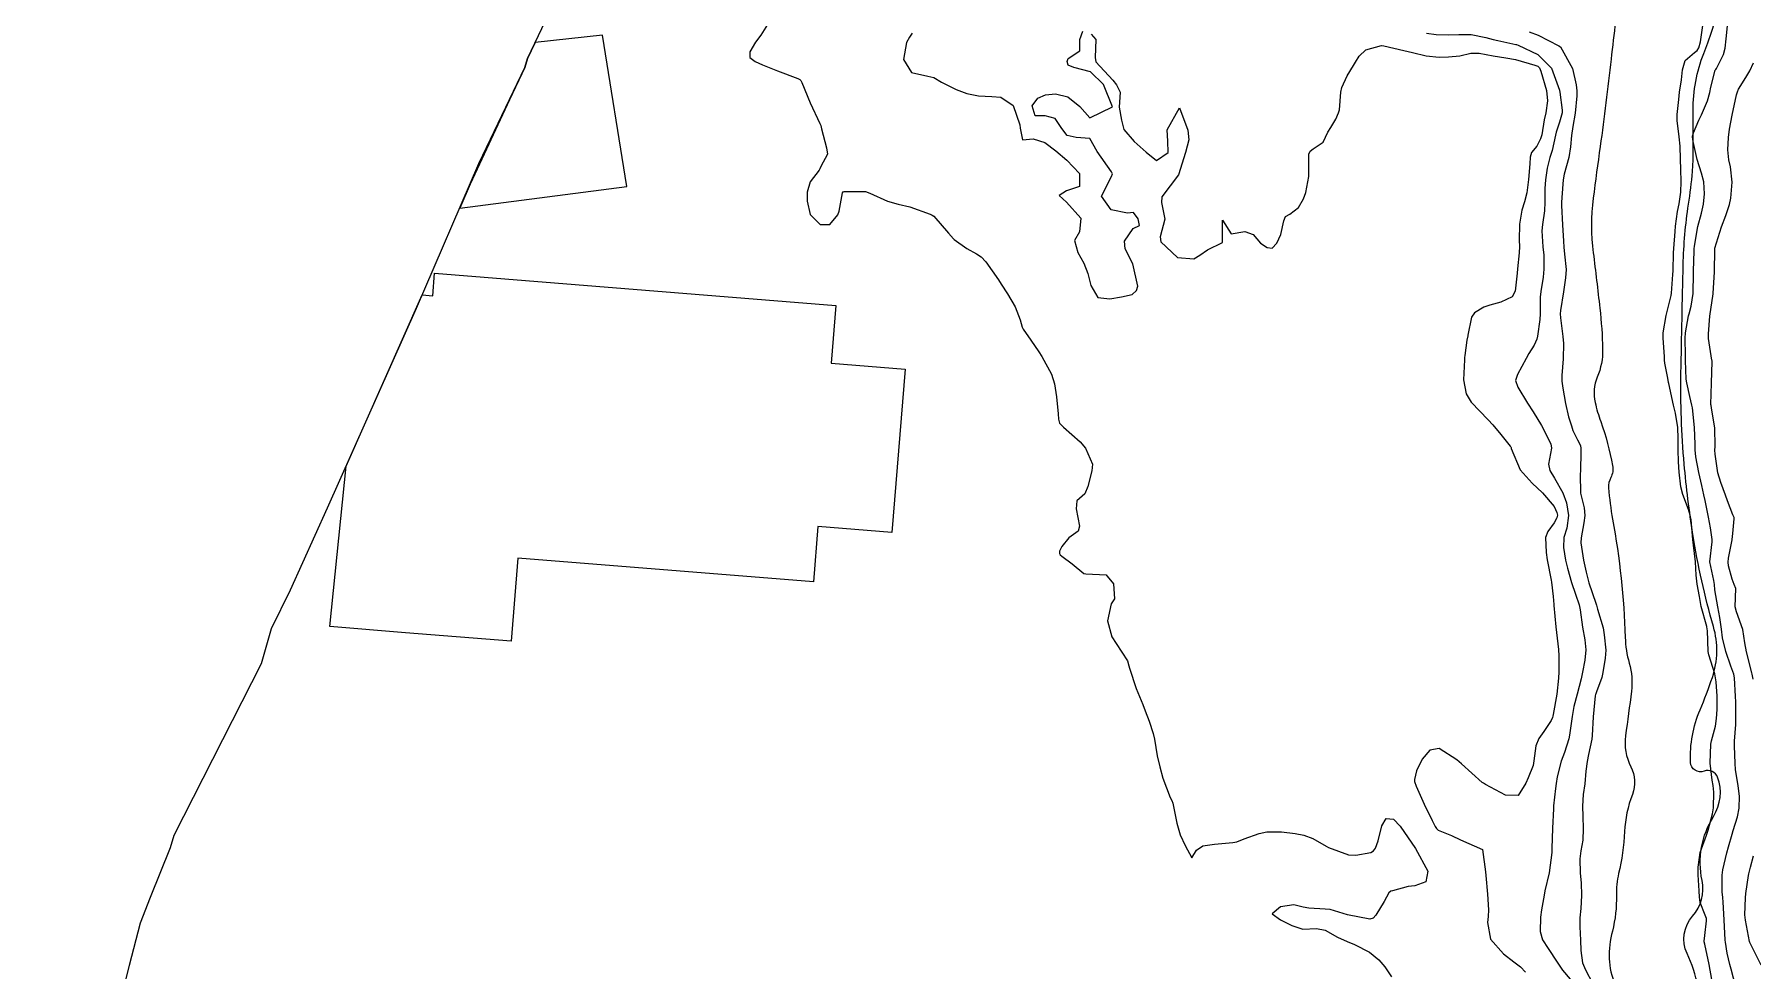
# Model space of a CAD drawing. Header units: metres. Extents: x 318500 to 325275, y 7408834 to 7428799.
# Drawn here: x 321540.8 to 321694.6, y 7416518.9 to 7416602.7 of the extents above; entities that cross this region are included whole.
import ezdxf

# ---------------------------------------------------------------- set-up
doc = ezdxf.new("R2010")
doc.units = ezdxf.units.M
doc.header["$MEASUREMENT"] = 0
for name, color, linetype in [('Area', 45, 'Continuous'), ('Curvas de Nivel 1m', 11, 'Continuous'), ('Curvas de Nivel 5m', 15, 'Continuous'), ('Edificações', 30, 'Continuous'), ('Hidrografia', 140, 'Continuous')]:
    doc.layers.add(name, color=color, linetype=linetype)

msp = doc.modelspace()

# ---------------------------------------------------------------- linework, layer by layer
at = {"layer": 'Area'}
msp.add_lwpolyline([(321540.84, 7416484.71), (321549.34, 7416519.39), (321550.35, 7416523.17), (321551.22, 7416525.47), (321553.03, 7416529.91), (321553.35, 7416531.01), (321561.16, 7416546.39), (321562.07, 7416549.52), (321563.77, 7416552.99), (321567.08, 7416560.3), (321575.04, 7416578.19), (321580.62, 7416591.12), (321584.74, 7416599.71), (321584.96, 7416600.53), (321587.24, 7416605.27)], dxfattribs=at)
at = {"layer": 'Curvas de Nivel 1m', "flags": 128}
for points, elevation in [([(321606.45, 7416603.55), (321605.83, 7416602.61), (321605.37, 7416601.98), (321604.86, 7416601.13), (321604.87, 7416600.62), (321605.35, 7416600.25), (321606, 7416599.96), (321607.34, 7416599.41), (321609.16, 7416598.73), (321609.33, 7416598.65), (321609.41, 7416598.56), (321609.51, 7416598.37), (321610.26, 7416596.55), (321611.12, 7416594.7), (321611.2, 7416594.54), (321611.28, 7416594.23), (321611.73, 7416592.53), (321611.81, 7416591.97), (321611.22, 7416590.87), (321611.12, 7416590.65), (321611.05, 7416590.54), (321610.26, 7416589.49), (321610, 7416588.55), (321609.98, 7416587.76), (321610.26, 7416586.55), (321611.16, 7416585.66), (321612.01, 7416585.67), (321612.73, 7416586.52), (321612.84, 7416586.85), (321613.16, 7416588.51), (321613.2, 7416588.6), (321613.31, 7416588.62), (321615.2, 7416588.61), (321615.61, 7416588.48), (321617.19, 7416587.76), (321618.14, 7416587.49), (321619.18, 7416587.25), (321620.99, 7416586.59), (321621.17, 7416586.5), (321621.33, 7416586.4), (321622.63, 7416584.9), (321623.08, 7416584.38), (321623.14, 7416584.33), (321624.28, 7416583.51), (321625.13, 7416583.03), (321625.56, 7416582.78), (321625.99, 7416582.34), (321627.1, 7416580.72), (321627.36, 7416580.32), (321627.93, 7416579.45), (321628.6, 7416578.3), (321629.05, 7416577.14), (321629.22, 7416576.48), (321629.31, 7416576.3), (321629.99, 7416575.32), (321630.73, 7416574.27), (321631, 7416573.85), (321631.84, 7416572.26), (321632.12, 7416571.4), (321632.3, 7416570.25), (321632.46, 7416568.72), (321632.48, 7416568.25), (321632.57, 7416567.89), (321632.92, 7416567.52), (321634.42, 7416566.22), (321634.9, 7416565.65), (321635.52, 7416564.21), (321635.47, 7416563.61), (321635.1, 7416562.22), (321634.84, 7416561.56), (321634.12, 7416560.95), (321634.05, 7416560.23), (321634.36, 7416558.67), (321634.25, 7416558.23), (321633.41, 7416557.62), (321632.78, 7416556.86), (321632.58, 7416556.43), (321632.58, 7416556.24), (321632.64, 7416556.11), (321632.77, 7416555.98), (321633.69, 7416555.3), (321634.75, 7416554.45), (321634.94, 7416554.41), (321636.75, 7416554.32), (321636.8, 7416554.24), (321636.83, 7416554.19), (321637.41, 7416553.51), (321637.5, 7416552.18), (321637.18, 7416551.71), (321636.87, 7416550.19), (321637.25, 7416548.76), (321637.63, 7416548.18), (321638.65, 7416546.63), (321638.78, 7416546.16), (321638.82, 7416545.97), (321639.43, 7416544.15), (321640.03, 7416542.71), (321640.25, 7416542.14), (321640.58, 7416541.21), (321640.96, 7416540.13), (321641.07, 7416539.61), (321641.32, 7416538.13), (321641.54, 7416537.14), (321641.82, 7416536.12), (321642.48, 7416534.38), (321642.61, 7416534.11), (321642.7, 7416533.88), (321643.06, 7416532.1), (321643.38, 7416531.04), (321643.82, 7416530.09), (321644.41, 7416529), (321644.82, 7416529.68), (321645.39, 7416530.07), (321646.43, 7416530.23), (321648.09, 7416530.37), (321648.43, 7416530.44), (321649.1, 7416530.69), (321650.44, 7416531.17), (321651.12, 7416531.32), (321652.44, 7416531.32), (321653.65, 7416531.17), (321654.44, 7416531.03), (321655.23, 7416530.73), (321656.43, 7416530.03), (321656.64, 7416529.92), (321658.42, 7416529.26), (321659.08, 7416529.23), (321660.42, 7416529.46), (321660.68, 7416529.61), (321660.84, 7416529.86), (321661.09, 7416530.52), (321661.42, 7416531.86), (321661.8, 7416532.51), (321662.46, 7416532.45), (321663.04, 7416531.83), (321664.43, 7416529.82), (321665.52, 7416527.8), (321665.34, 7416526.85), (321664.38, 7416526.5), (321663.77, 7416526.43), (321662.37, 7416526.04), (321662.22, 7416526), (321662.03, 7416525.85), (321661.61, 7416525.1), (321660.87, 7416523.86), (321660.63, 7416523.58), (321660.34, 7416523.5), (321658.35, 7416523.89), (321656.8, 7416524.36), (321656.35, 7416524.41), (321654.89, 7416524.48), (321654.36, 7416524.59), (321653.54, 7416524.78), (321652.36, 7416524.6), (321651.6, 7416523.98), (321652.34, 7416523.46), (321653.35, 7416522.95), (321654.33, 7416522.6), (321655.58, 7416522.68), (321656.33, 7416522.52), (321657.44, 7416521.9), (321658.31, 7416521.5), (321658.96, 7416521.23), (321660.3, 7416520.54), (321661.15, 7416519.86), (321661.67, 7416519.23), (321662.27, 7416518.33)], 723), ([(321693.1, 7416517.43), (321692.68, 7416519.04), (321692.55, 7416519.44), (321692.31, 7416520.47), (321692.15, 7416521.44), (321692.14, 7416521.63), (321692.05, 7416523.44), (321691.96, 7416525.04), (321691.92, 7416525.45), (321691.87, 7416525.95), (321691.87, 7416527.45), (321691.92, 7416527.93), (321692.29, 7416529.44), (321692.44, 7416529.97), (321692.77, 7416531.12), (321692.86, 7416531.44), (321693.24, 7416532.66), (321693.4, 7416533.43), (321693.42, 7416534.51), (321693.31, 7416535.43), (321693.07, 7416536.89), (321693.02, 7416537.44), (321692.96, 7416539.03), (321692.96, 7416539.44), (321693.08, 7416540.93), (321693.1, 7416541.43), (321693.09, 7416542.95), (321693.07, 7416543.44), (321692.98, 7416545.1), (321692.91, 7416545.44), (321692.65, 7416546.15), (321692.18, 7416547.45), (321691.91, 7416548.68), (321691.82, 7416549.45), (321691.66, 7416550.5), (321691.47, 7416551.46), (321691.22, 7416552.98), (321691.17, 7416553.46), (321691.11, 7416553.82), (321690.77, 7416555.47), (321690.98, 7416557.28), (321690.98, 7416557.47), (321690.82, 7416558.53), (321690.64, 7416559.47), (321690.34, 7416560.97), (321690.22, 7416561.48), (321690.04, 7416562.3), (321689.77, 7416563.49), (321689.5, 7416564.89), (321689.45, 7416565.49), (321689.44, 7416566.02), (321689.4, 7416567.49), (321689.21, 7416569.25), (321689.15, 7416569.5), (321688.97, 7416570.29), (321688.7, 7416571.5), (321688.65, 7416571.84), (321688.6, 7416573.5), (321688.58, 7416573.94), (321688.55, 7416575.5), (321688.59, 7416575.96), (321688.86, 7416577.5), (321688.9, 7416577.68), (321689.08, 7416578.36), (321689.27, 7416579.5), (321689.31, 7416581.31), (321689.31, 7416581.5), (321689.35, 7416583.3), (321689.36, 7416583.5), (321689.39, 7416583.74), (321689.68, 7416585.49), (321690.01, 7416586.67), (321690.21, 7416587.48), (321690.29, 7416588.41), (321690.23, 7416589.48), (321690.01, 7416590.26), (321689.63, 7416591.49), (321689.27, 7416593.08), (321689.21, 7416593.5), (321689.21, 7416593.57), (321689.29, 7416593.86), (321689.79, 7416595), (321690.02, 7416595.49), (321690.56, 7416596.72), (321690.77, 7416597.48), (321690.84, 7416597.97), (321691.23, 7416599.47), (321691.29, 7416599.54), (321691.36, 7416599.63), (321691.98, 7416600.87), (321692.13, 7416601.46), (321692.23, 7416602.29), (321692.33, 7416603.46)], 721), ([(321619.39, 7416602.78), (321619.16, 7416602.43), (321618.88, 7416601.94), (321618.6, 7416600.44), (321619.34, 7416599.26), (321620.8, 7416598.95), (321621.34, 7416598.81), (321622.02, 7416598.39), (321623.32, 7416597.75), (321624.29, 7416597.39), (321625.31, 7416597.17), (321626.51, 7416597.13), (321627.31, 7416597.06), (321628.41, 7416596.31), (321629.01, 7416594.58), (321629.04, 7416594.3), (321629.26, 7416593.25), (321630.21, 7416593.34), (321631.26, 7416593), (321632.25, 7416592.26), (321633.24, 7416591.43), (321634.35, 7416590.23), (321634.37, 7416589.06), (321633.2, 7416588.67), (321632.53, 7416588.25), (321633.19, 7416587.67), (321634.47, 7416586.23), (321634.36, 7416585.02), (321633.92, 7416584.23), (321634.2, 7416583.16), (321634.74, 7416582.22), (321635.11, 7416581.29), (321635.38, 7416580.22), (321636, 7416579.14), (321637.08, 7416579.02), (321638.11, 7416579.2), (321639.08, 7416579.41), (321639.47, 7416579.77), (321639.58, 7416580.16), (321639.12, 7416582.16), (321638.46, 7416583.49), (321638.4, 7416584.17), (321639.16, 7416585.3), (321639.74, 7416585.58), (321639.62, 7416586.16), (321639.18, 7416586.74), (321638.66, 7416586.68), (321637.18, 7416586.97), (321636.32, 7416588.2), (321637.22, 7416589.96), (321637.32, 7416590.19), (321637.22, 7416590.39), (321635.94, 7416592.21), (321635.27, 7416593.35), (321634.05, 7416593.45), (321633.27, 7416593.64), (321632.77, 7416594.25), (321632.19, 7416595.16), (321631.29, 7416595.4), (321630.4, 7416595.39), (321630.13, 7416596.29), (321630.63, 7416596.97), (321631.32, 7416597.27), (321632.22, 7416597.36), (321633.31, 7416597.08), (321634.39, 7416596.23), (321635.29, 7416595.22), (321637.3, 7416596.19), (321636.51, 7416598.2), (321635.35, 7416599.34), (321633.85, 7416599.73), (321633.36, 7416599.92), (321633.26, 7416600.24), (321633.36, 7416600.52), (321634.39, 7416601.21), (321634.38, 7416602.23), (321634.65, 7416602.96)], 722), ([(321635.39, 7416602.69), (321635.81, 7416602.21), (321635.76, 7416600.61), (321635.83, 7416600.21), (321637.34, 7416598.59), (321637.68, 7416598.18), (321637.99, 7416597.51), (321637.9, 7416596.18), (321638.12, 7416595.01), (321638.33, 7416594.17), (321639.26, 7416593.1), (321640.33, 7416592.15), (321641.24, 7416591.39), (321642.3, 7416592.12), (321642.27, 7416593.12), (321642.2, 7416594.13), (321643.31, 7416596.11), (321644.04, 7416594.1), (321644.13, 7416593.23), (321643.84, 7416592.1), (321643.23, 7416590.11), (321641.74, 7416588.13), (321641.7, 7416587.63), (321641.99, 7416586.13), (321641.59, 7416584.57), (321641.65, 7416584.13), (321643.13, 7416582.7), (321644.6, 7416582.61), (321645.13, 7416582.93), (321645.8, 7416583.41), (321647.15, 7416584.06), (321647.17, 7416586.06), (321647.94, 7416584.83), (321649.16, 7416585.04), (321649.91, 7416584.77), (321650.57, 7416584.01), (321651.14, 7416583.6), (321651.59, 7416583.55), (321652.03, 7416583.99), (321652.37, 7416584.77), (321652.64, 7416585.99), (321652.78, 7416586.38), (321653.18, 7416586.6), (321653.96, 7416587.2), (321654.41, 7416587.96), (321654.62, 7416588.54), (321654.88, 7416589.96), (321654.87, 7416591.58), (321654.88, 7416591.96), (321654.99, 7416592.22), (321655.26, 7416592.45), (321656.16, 7416593.05), (321656.59, 7416593.93), (321656.85, 7416594.36), (321657.3, 7416595.09), (321657.55, 7416595.67), (321657.61, 7416595.92), (321657.74, 7416597.5), (321657.83, 7416597.92), (321658.3, 7416598.96), (321658.87, 7416599.9), (321659.06, 7416600.2), (321659.37, 7416600.73), (321659.98, 7416601.29), (321661.39, 7416601.68), (321661.6, 7416601.65), (321663.38, 7416601.25), (321664.16, 7416601.05), (321665.37, 7416600.76), (321666.53, 7416600.64), (321667.37, 7416600.66), (321668.38, 7416600.77), (321669.38, 7416601), (321670.12, 7416601.01), (321671.38, 7416600.77), (321672.5, 7416600.59), (321673.37, 7416600.43), (321675.11, 7416599.94), (321675.36, 7416599.83), (321675.51, 7416599.68), (321675.63, 7416599.4), (321676.14, 7416597.67), (321676.25, 7416596.74), (321676.09, 7416595.67), (321675.94, 7416595.03), (321675.72, 7416593.68), (321675.62, 7416593.33), (321675.27, 7416592.69), (321674.82, 7416592.12), (321674.7, 7416591.69), (321674.65, 7416591.1), (321674.53, 7416589.69), (321674.4, 7416588.51), (321674.17, 7416587.7), (321673.93, 7416586.96), (321673.74, 7416585.7), (321673.71, 7416584.26), (321673.73, 7416583.7), (321673.71, 7416583.14), (321673.54, 7416581.7), (321673.51, 7416581.31), (321673.35, 7416579.71), (321673.08, 7416579.19), (321672.07, 7416578.71), (321671.08, 7416578.46), (321670.55, 7416578.27), (321669.7, 7416577.75), (321669.44, 7416577.38), (321669.11, 7416575.76), (321669.1, 7416575.7), (321669.03, 7416575.31), (321668.84, 7416573.94), (321668.82, 7416573.76), (321668.8, 7416573.56), (321668.73, 7416571.76), (321668.97, 7416570.51), (321669.42, 7416569.76), (321670.94, 7416568.18), (321671.35, 7416567.73), (321672.07, 7416566.87), (321672.91, 7416565.82), (321672.96, 7416565.76), (321672.98, 7416565.71), (321673, 7416565.62), (321673.8, 7416563.7), (321674.86, 7416562.53), (321675.8, 7416561.67), (321676.84, 7416560.42), (321677.08, 7416559.9), (321677.12, 7416559.66), (321677.08, 7416559.41), (321676.82, 7416558.97), (321676.27, 7416558.2), (321676.07, 7416557.67), (321676.11, 7416556.33), (321676.2, 7416555.67), (321676.57, 7416553.85), (321676.6, 7416553.66), (321676.73, 7416552.38), (321676.79, 7416551.66), (321676.8, 7416551.57), (321676.97, 7416549.66), (321677.17, 7416548.15), (321677.23, 7416547.65), (321677.25, 7416547.06), (321677.24, 7416545.65), (321677.21, 7416545.08), (321677.08, 7416543.65), (321676.75, 7416541.81), (321676.71, 7416541.66), (321676.69, 7416541.56), (321676.58, 7416541.27), (321675.92, 7416540.31), (321675.46, 7416539.67), (321675.19, 7416539.03), (321675.02, 7416537.68), (321674.95, 7416537.25), (321674.51, 7416536.16), (321674.3, 7416535.68), (321673.6, 7416534.58), (321672.49, 7416534.6), (321670.69, 7416535.55), (321670.51, 7416535.67), (321670.4, 7416535.74), (321668.53, 7416537.41), (321668.34, 7416537.58), (321668.13, 7416537.77), (321666.55, 7416538.79), (321665.72, 7416538.63), (321665.03, 7416537.81), (321664.52, 7416536.79), (321664.33, 7416536), (321664.35, 7416535.82), (321664.5, 7416535.42), (321665.21, 7416533.81), (321665.91, 7416532.34), (321666.2, 7416531.79), (321666.29, 7416531.63), (321666.45, 7416531.47), (321667.66, 7416530.99), (321668.44, 7416530.61), (321670.43, 7416529.74), (321670.69, 7416527.74), (321670.72, 7416527.41), (321670.88, 7416525.73), (321670.96, 7416524.33), (321670.93, 7416523.73), (321670.86, 7416523.22), (321671.13, 7416521.73), (321672.3, 7416520.4), (321673.23, 7416519.7), (321673.83, 7416519.23), (321674.28, 7416518.77)], 722), ([(321665.4, 7416602.79), (321666.27, 7416602.68), (321667.4, 7416602.65), (321668.3, 7416602.67), (321669.4, 7416602.66), (321670.73, 7416602.41), (321671.39, 7416602.22), (321671.78, 7416602.12), (321673.39, 7416601.78), (321673.45, 7416601.77), (321673.62, 7416601.71), (321675.38, 7416600.89), (321676.6, 7416599.67), (321677.3, 7416597.69), (321677.31, 7416597.66), (321677.33, 7416597.51), (321677.55, 7416595.89), (321677.54, 7416595.66), (321677.5, 7416595.46), (321677.3, 7416594.81), (321677.02, 7416593.93), (321676.96, 7416593.66), (321676.65, 7416592.28), (321676.46, 7416591.67), (321676.2, 7416590.71), (321676.05, 7416589.67), (321676.01, 7416588.88), (321676.01, 7416587.67), (321675.97, 7416586.89), (321675.78, 7416585.67), (321675.74, 7416585.1), (321675.83, 7416583.67), (321675.91, 7416582.91), (321675.92, 7416581.67), (321675.84, 7416580.94), (321675.64, 7416579.67), (321675.59, 7416579.17), (321675.57, 7416577.67), (321675.56, 7416577.18), (321675.35, 7416575.68), (321675.29, 7416575.42), (321675.03, 7416574.86), (321674.57, 7416574.13), (321674.33, 7416573.69), (321673.54, 7416572.25), (321673.38, 7416571.7), (321673.59, 7416571.1), (321674.46, 7416569.69), (321674.95, 7416568.91), (321675.69, 7416567.67), (321676.53, 7416566.05), (321676.59, 7416565.66), (321676.33, 7416564.22), (321676.44, 7416563.66), (321676.87, 7416562.97), (321677.61, 7416561.65), (321677.95, 7416560.75), (321678.13, 7416559.64), (321677.96, 7416558.49), (321677.7, 7416557.65), (321677.66, 7416556.77), (321677.86, 7416555.64), (321678.02, 7416554.9), (321678.38, 7416553.64), (321678.73, 7416552.6), (321679.06, 7416551.62), (321679.16, 7416551.18), (321679.36, 7416549.62), (321679.57, 7416548.51), (321679.68, 7416547.61), (321679.58, 7416546.69), (321679.38, 7416545.62), (321679.24, 7416545.01), (321678.88, 7416543.63), (321678.6, 7416542.54), (321678.43, 7416541.63), (321678.22, 7416539.98), (321678.16, 7416539.64), (321677.75, 7416538.43), (321677.47, 7416537.65), (321677.1, 7416536.24), (321677, 7416535.65), (321676.94, 7416535.21), (321676.78, 7416533.66), (321676.76, 7416533.37), (321676.67, 7416531.66), (321676.61, 7416529.84), (321676.62, 7416529.66), (321676.62, 7416529.47), (321676.4, 7416527.66), (321676.01, 7416526.03), (321675.94, 7416525.66), (321675.69, 7416524.33), (321675.61, 7416523.67), (321675.59, 7416522.41), (321675.78, 7416521.67), (321676.31, 7416520.88), (321677.11, 7416519.65), (321677.59, 7416518.94), (321678.28, 7416518.15)], 721), ([(321694.63, 7416544.97), (321694.54, 7416545.42), (321694.51, 7416545.55), (321694.03, 7416547.43), (321693.89, 7416548.22), (321693.71, 7416549.43), (321693.15, 7416551), (321693.03, 7416551.44), (321693.09, 7416553.09), (321692.95, 7416553.44), (321692.75, 7416553.94), (321692.44, 7416555.12), (321692.4, 7416555.45), (321692.42, 7416555.8), (321692.76, 7416557.44), (321692.76, 7416557.48), (321692.81, 7416558.01), (321692.95, 7416559.32), (321692.93, 7416559.44), (321692.83, 7416559.69), (321692.34, 7416560.94), (321692.15, 7416561.45), (321691.74, 7416562.58), (321691.49, 7416563.46), (321691.24, 7416565.13), (321691.22, 7416565.47), (321691.24, 7416565.79), (321691.22, 7416567.47), (321690.95, 7416569.04), (321690.87, 7416569.47), (321690.86, 7416569.57), (321690.91, 7416571.47), (321690.96, 7416573.42), (321690.96, 7416573.47), (321690.95, 7416573.53), (321690.65, 7416575.48), (321690.64, 7416575.88), (321690.77, 7416577.47), (321691.07, 7416579.45), (321691.07, 7416579.47), (321691.07, 7416579.49), (321691.1, 7416580), (321691.18, 7416581.41), (321691.18, 7416581.47), (321691.2, 7416583.41), (321691.21, 7416583.47), (321691.22, 7416583.54), (321691.82, 7416585.46), (321692.18, 7416586.46), (321692.53, 7416587.45), (321692.65, 7416588.01), (321692.77, 7416589.45), (321692.62, 7416590.83), (321692.46, 7416591.45), (321692.36, 7416592.36), (321692.42, 7416593.45), (321692.53, 7416594.21), (321692.76, 7416595.45), (321693.15, 7416597.26), (321693.2, 7416597.44), (321693.23, 7416597.54), (321693.33, 7416597.77), (321693.97, 7416598.81), (321694.35, 7416599.43), (321694.67, 7416600.13)], 722), ([(321695.35, 7416519.4), (321694.38, 7416521.36), (321694.35, 7416521.42), (321694.32, 7416521.52), (321693.94, 7416523.42), (321693.9, 7416523.88), (321693.96, 7416525.42), (321693.99, 7416525.81), (321694.23, 7416527.42), (321694.26, 7416527.56), (321694.41, 7416528.15), (321694.67, 7416529.17)], 722)]:
    msp.add_lwpolyline(points, dxfattribs=dict(at, elevation=elevation))
at = {"layer": 'Curvas de Nivel 5m', "elevation": 720, "flags": 128}
for points in [[(321690.93, 7416518.11), (321690.7, 7416519.46), (321690.32, 7416521.28), (321690.27, 7416521.47), (321690.26, 7416521.53), (321690.33, 7416522.03), (321690.46, 7416523.36), (321690.46, 7416523.47), (321690.45, 7416523.57), (321690.35, 7416523.86), (321689.89, 7416525), (321689.83, 7416525.48), (321689.82, 7416526.04), (321689.72, 7416527.48), (321689.72, 7416528.17), (321689.91, 7416529.48), (321690.45, 7416531.01), (321690.6, 7416531.47), (321691, 7416532.93), (321691.09, 7416533.46), (321691.11, 7416534.86), (321691.05, 7416535.46), (321690.98, 7416535.93), (321690.8, 7416537.47), (321690.84, 7416539.18), (321690.9, 7416539.46), (321691.26, 7416540.78), (321691.36, 7416541.46), (321691.41, 7416542.27), (321691.43, 7416543.46), (321691.34, 7416544.75), (321691.2, 7416545.46), (321690.67, 7416547.17), (321690.6, 7416547.47), (321690.55, 7416549.33), (321690.53, 7416549.47), (321690.48, 7416549.69), (321690, 7416551.48), (321689.84, 7416552.38), (321689.63, 7416553.49), (321689.55, 7416554.28), (321689.48, 7416555.49), (321689.31, 7416556.97), (321689.25, 7416557.49), (321689.08, 7416559.24), (321689.04, 7416559.5), (321689, 7416559.67), (321688.84, 7416560.17), (321688.35, 7416561.51), (321688.18, 7416562.19), (321688.02, 7416563.51), (321687.97, 7416564.43), (321687.92, 7416565.51), (321687.92, 7416566.51), (321687.89, 7416567.51), (321687.68, 7416568.79), (321687.52, 7416569.51), (321687.08, 7416571.43), (321687.06, 7416571.52), (321686.99, 7416571.93), (321686.74, 7416573.26), (321686.72, 7416573.52), (321686.72, 7416573.82), (321686.58, 7416575.53), (321686.6, 7416575.98), (321686.86, 7416577.52), (321687.08, 7416578.47), (321687.29, 7416579.32), (321687.32, 7416579.52), (321687.45, 7416581.18), (321687.47, 7416581.52), (321687.52, 7416583.14), (321687.54, 7416583.52), (321687.65, 7416585.03), (321687.69, 7416585.51), (321687.88, 7416586.82), (321688.03, 7416587.51), (321688.18, 7416588.55), (321688.2, 7416589.51), (321688.18, 7416590.58), (321688.14, 7416591.51), (321688.1, 7416592.68), (321688.02, 7416593.51), (321687.84, 7416594.97), (321687.85, 7416595.51), (321687.98, 7416596.85), (321688.06, 7416597.51), (321688.24, 7416598.62), (321688.32, 7416599.51), (321688.55, 7416600.33), (321689.38, 7416601.07), (321689.64, 7416601.25), (321689.79, 7416601.49), (321689.92, 7416602.02), (321690.15, 7416603.49)], [(321674.61, 7416602.9), (321675.4, 7416602.62), (321677.26, 7416601.66), (321677.39, 7416601.56), (321678.48, 7416599.64), (321678.8, 7416598.18), (321678.85, 7416597.64), (321678.86, 7416597.17), (321678.7, 7416595.64), (321678.5, 7416594.44), (321678.38, 7416593.64), (321678.3, 7416592.61), (321678.14, 7416591.65), (321677.74, 7416590.16), (321677.64, 7416589.65), (321677.6, 7416589.28), (321677.48, 7416587.66), (321677.48, 7416587.37), (321677.57, 7416585.65), (321677.67, 7416584.17), (321677.71, 7416583.65), (321677.77, 7416583.02), (321677.9, 7416581.65), (321677.86, 7416580.89), (321677.66, 7416579.65), (321677.39, 7416577.97), (321677.37, 7416577.66), (321677.4, 7416577.32), (321677.62, 7416575.65), (321677.67, 7416575.01), (321677.63, 7416573.65), (321677.51, 7416572.17), (321677.51, 7416571.65), (321677.6, 7416571.03), (321677.86, 7416569.65), (321678.13, 7416568.45), (321678.37, 7416567.64), (321678.51, 7416567.22), (321678.92, 7416566.41), (321679.18, 7416565.9), (321679.23, 7416565.63), (321679.22, 7416565.31), (321679.18, 7416563.63), (321679.16, 7416563.34), (321679.2, 7416561.62), (321679.53, 7416560.31), (321679.57, 7416559.62), (321679.48, 7416558.96), (321679.25, 7416557.62), (321679.23, 7416557.18), (321679.47, 7416555.62), (321679.69, 7416554.55), (321679.94, 7416553.61), (321680.55, 7416551.78), (321680.61, 7416551.6), (321680.71, 7416551.26), (321681.22, 7416549.59), (321681.32, 7416548.95), (321681.45, 7416547.59), (321681.41, 7416546.85), (321681.2, 7416545.59), (321681.1, 7416545.13), (321680.61, 7416543.86), (321680.55, 7416543.67), (321680.53, 7416543.6), (321680.51, 7416543.5), (321680.31, 7416541.6), (321680.24, 7416539.93), (321680.21, 7416539.61), (321679.92, 7416538.23), (321679.78, 7416537.61), (321679.66, 7416536.75), (321679.57, 7416535.61), (321679.44, 7416534.67), (321679.37, 7416533.62), (321679.4, 7416532.68), (321679.44, 7416531.62), (321679.39, 7416530.56), (321679.21, 7416529.62), (321679.13, 7416528.91), (321679.17, 7416527.62), (321679.25, 7416526.76), (321679.29, 7416525.62), (321679.21, 7416524.47), (321679.14, 7416523.62), (321679.14, 7416522.81), (321679.2, 7416521.62), (321679.23, 7416520.69), (321679.38, 7416519.61), (321679.64, 7416518.96), (321680.27, 7416517.77)]]:
    msp.add_lwpolyline(points, dxfattribs=at)
at = {"layer": 'Edificações'}
for points in [[(321591.67, 7416602.61), (321585.64, 7416601.96), (321584.96, 7416600.53), (321584.74, 7416599.71), (321583.36, 7416596.83), (321579.83, 7416589.29), (321578.9, 7416587.14), (321593.84, 7416589.06)], [(321576.49, 7416579.29), (321576.65, 7416581.3), (321612.55, 7416578.42), (321612.14, 7416573.25), (321618.75, 7416572.72), (321617.58, 7416558.11), (321610.96, 7416558.65), (321610.56, 7416553.69), (321584.1, 7416555.82), (321583.5, 7416548.37), (321574.06, 7416549.13), (321567.29, 7416549.68), (321568.74, 7416564.04), (321575.54, 7416579.36)]]:
    msp.add_lwpolyline(points, close=True, dxfattribs=at)
at = {"layer": 'Hidrografia'}
for points in [[(321690, 7416514.45, 0.112356), (321688.73, 7416520.42, -0.297042), (321689.22, 7416523.77, 0.235938), (321690.07, 7416526.97, -0.193451), (321691.09, 7416532.7, 0.23214), (321691.46, 7416536.2, 0.42015), (321690.25, 7416536.75, -0.513552), (321689.04, 7416537.53, -0.112519), (321689.89, 7416542.24, 0.019293), (321690.99, 7416545.14, 0.152909), (321691.09, 7416549.69, -0.031559), (321689.25, 7416557.94, -0.016663), (321688.47, 7416564.23, -0.026894), (321688.18, 7416572.39, -0.000878), (321688.38, 7416582.06, -0.033744), (321688.86, 7416587.48, 0.019069), (321689.21, 7416590.41, 0.017147), (321689.27, 7416591.8, 0.003962), (321689.27, 7416595.87, -0.095928), (321690.22, 7416600.98, 0.109593), (321692.69, 7416616.65, 0.008205)], [(321682.32, 7416603.85, 0.002831), (321681.93, 7416600.47, -0.007479), (321680.95, 7416592.66, 0.003916), (321680.33, 7416588.01, 0.062323), (321680.33, 7416583.13, -0.002925), (321680.92, 7416578.18, -0.022234), (321681.17, 7416574.5, -0.106821), (321680.69, 7416572.01, 0.159119), (321680.5, 7416569.74, 0.028945), (321681, 7416568.03, -0.040805), (321682.06, 7416564.09, -0.171006), (321681.9, 7416563.02, 0.144086), (321681.7, 7416562.1, 0.025935), (321682.06, 7416559.29, -0.037446), (321683.19, 7416548.72, 0.063314), (321683.55, 7416546.42, -0.103434), (321683.75, 7416543.9, -0.002124), (321683.22, 7416539.92, 0.154815), (321683.69, 7416537.15, -0.213498), (321683.83, 7416534.67, 0.078439), (321683.13, 7416531.34, -0.044956), (321682.6, 7416527.58, 0.06472), (321682.4, 7416525.65, -0.070476), (321682.04, 7416522.43, 0.070168), (321681.76, 7416519.97, 0.108128), (321682.32, 7416517.68, -0.147198)]]:
    msp.add_lwpolyline(points, format="xyb", dxfattribs=at)

doc.saveas('drawing.dxf')
